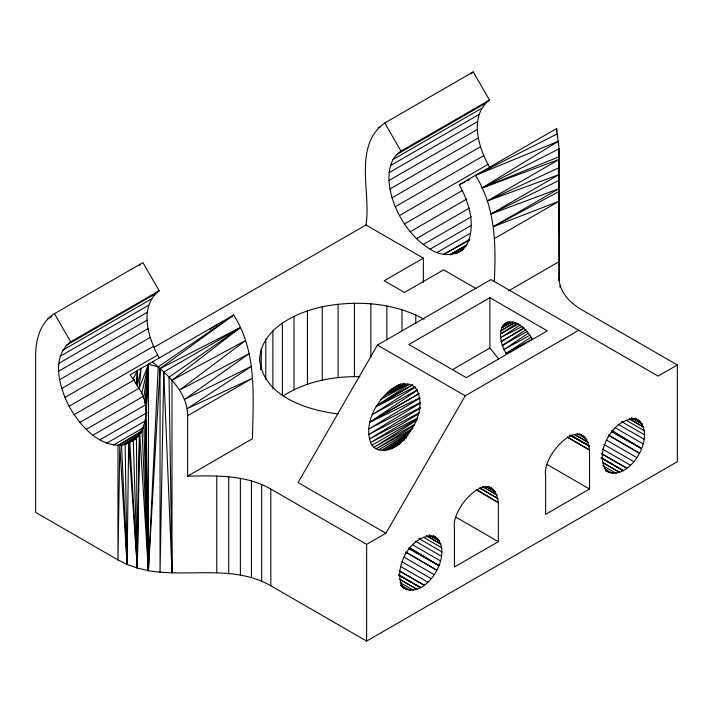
<?xml version="1.0" encoding="UTF-8"?>
<svg xmlns="http://www.w3.org/2000/svg" width="713" height="713" viewBox="0 0 713 713"><rect width="100%" height="100%" fill="white"/><g stroke="black" fill="none" stroke-linecap="round" stroke-linejoin="round"><path stroke-width="1.07" d="M559.144 278.462C559.473 292.348 570.222 303.07 581.523 309.665L677.35 364.985L677.35 461.703L366.634 641.094L270.806 585.774C233.311 564.322 188.909 577.548 148.384 570.685L148.464 364.2L158.224 366.892C172.626 379.557 187.581 395.26 187.635 415.688L187.635 476.132C215.629 475.678 245.646 474.608 270.806 489.056L366.634 544.375L385.885 533.262L465.25 395.795L578.733 330.279M558.457 144.561L556.63 128.545L459.261 184.765C468.593 201.743 475.5 222.804 468.191 241.769C462.095 257.108 442.14 257.42 430.126 249.167C411.472 237.714 398.585 218.436 392.061 197.813C387.658 182.483 385.956 161.254 400.991 151.12L489.475 100.034L473.236 71.906L384.753 122.992C352.748 145.666 371.393 193.49 365.956 224.987L153.999 347.356M558.635 234.541L558.983 148.892L558.466 141.227L475.5 175.389C495.633 207.608 496.07 244.684 494.296 281.492M556.603 131.887L556.63 128.545M146.147 414.814L148.464 364.2L139.088 388.603L133.055 378.915L137.413 370.582L137.315 385.573L141.076 368.461L139.088 388.603C152.448 407.488 146.566 440.331 121.531 445.206C97.726 446.383 79.856 425.126 69.099 406.25C59.348 387.284 50.614 357.151 70.685 341.821L159.168 290.735L142.93 262.607L54.446 313.693C40.365 322.267 35.721 339.691 35.65 355.234L35.65 512.397L117.966 559.928L127.083 564.42L137.306 568.038L148.384 570.685L160.051 368.594L233.686 315.003C257.268 351.874 253.168 397.096 252.473 438.691L187.635 476.132M557.504 137.065L557.539 133.732L475.5 175.389M135.363 438.967L128.652 442.871L127.083 564.42L119.784 445.34L117.966 559.928L117.966 445.473L142.493 430.429M163.74 372.008L160.051 572.307L160.051 368.594L240.219 327.615L172.002 380.243L172.002 572.851L163.74 372.008L240.219 327.615L169.034 377.177L172.002 572.851M159.257 357.962C148.268 338.63 138.384 306.982 159.168 290.735M490.125 168.197C478.753 148.732 468.441 116.602 489.475 100.034M128.652 442.871L137.306 568.038L139.712 433.335L148.384 570.685L158.224 366.892L152.555 361.839M146.085 410.251L148.464 364.2L141.691 393.852M145.47 405.59L148.464 364.2L143.625 398.745M145.051 403.629L148.464 364.2M136.228 383.701L137.413 370.582M435.393 536.862C412.542 530.98 392.016 567.833 402.551 586.442L400.626 585.337L404.699 588.555L402.774 587.441C426.338 602.155 456.89 549.563 433.468 535.748M638.037 419.868C614.945 413.522 591.763 454.439 607.342 471.56L605.417 470.446C629.24 485.357 660.416 431.124 635.149 418.201M259.559 361.286C259.969 329.014 295.075 312.838 322.267 306.768C356.259 300.075 393.416 302.357 424.182 319.29M677.35 364.985L658.099 376.099L490.918 279.576L377.435 345.101L298.07 482.567L385.885 533.262M392.132 448.183L400.768 443.13L396.918 445.375C412.782 433.085 426.632 408.95 416.535 389.28C410.626 380.983 398.638 383.79 391.731 389.111C376.25 401.071 363.995 422.782 370.546 442.515C375.216 453.762 390.136 451.409 397.845 444.894M138.848 265.771L140.479 264.505M470.785 73.804L473.236 71.906M158.224 366.892L233.686 315.003L130.087 374.815L133.055 378.915M526.06 329.566L502.326 345.564L505.998 353.407L532.112 339.183M417.372 390.225L369.851 422.06L418.415 394.013M528.502 333.069L503.948 349.548L530.142 335.092M517.077 323.185L500.392 334.076L501.177 341.589L502.326 345.564L527.192 331.322M409.503 384.227L376.945 405.439L412.595 384.779M209.096 329.771L217.438 324.379M505.998 353.407L531.221 337.124M520.187 325.066L500.526 337.721L522.094 326.554M415.759 386.883L372.213 414.672L417.248 389.958M417.043 420.073L373.977 447.292L414.681 424.378M409.253 432.898L381.277 450.464L407.907 435.082M558.466 141.227L482.041 188L559.144 159.436L487.3 200.959L559.144 174.56L491.159 213.918L559.144 188.597L493.503 226.582L559.144 201.191L494.296 238.632M420.242 403.068L368.63 434.618L420.492 407.426M414.137 425.688L376.09 448.834L412.925 428.566M407.087 436.641L384.334 450.473L406.508 437.818M523.921 327.793L501.177 341.589L524.055 328.408M420.688 407.881L369.334 439.039L419.271 412.8M511.061 322.205L501.694 327.864L500.392 334.076L518.636 323.907M420.037 398.068L368.666 429.066L420.002 402.738M139.632 434.591L121.531 445.206L127.083 564.42L125.114 444.333L138.331 436.383M508.761 322.089L503.084 325.476L501.694 327.864L513.396 321.679M412.756 384.806L376.09 406.722L414.538 387.034M460.848 251.029L462.764 249.915M418.709 413.879L370.546 442.515L417.355 418.139M402.23 441.294L387.952 449.787L401.455 442.069M514.082 322.909L500.784 330.761L515.223 322.454M466.257 245.201L450.055 254.737L465.509 246.163M378.487 449.894L410.688 430.91M397.052 386.098L400.884 383.87M129.819 442.247L135.559 438.905L129.819 442.247L137.306 568.038L139.293 433.896L141.219 432.809M401.838 384.022L388.389 391.847L403.041 384.04M404.369 384.129L384.271 395.831L406.927 384.155M419.36 393.478L369.762 422.346L419.939 397.783M392.685 388.549L399.859 384.476M47.905 318.756L51.755 316.536M378.211 128.055L380.136 126.95M66.22 345.35L154.703 294.264M396.526 154.65L485.009 103.563M62.699 350.208L151.183 299.121M393.006 159.507L481.489 108.421M60.231 356.25L148.714 305.164M390.537 165.55L479.02 114.463M58.876 363.318L147.359 312.232M389.182 172.617L477.665 121.531M58.68 371.206L147.172 320.11M388.986 180.505L477.478 129.409M59.651 379.681L148.135 328.595M389.958 188.981L478.441 137.894M61.755 388.514L150.238 337.427M392.061 197.813L480.544 146.726M64.928 397.453L153.42 346.366M395.243 206.752L483.726 155.666M69.099 406.25L157.582 355.163M399.405 215.549L487.888 164.462M74.134 414.654L134.721 379.664M404.44 223.953L462.149 190.629M79.892 422.417L139.525 387.988M410.198 231.716L466.944 198.954M86.211 429.333L142.957 396.571M416.517 238.632L469.421 208.098M92.922 435.206L145.817 404.663M423.228 244.506L471.32 216.743M99.82 439.868L146.949 412.658M430.126 249.167L471.489 225.281M423.37 282.437L423.37 258.133L384.191 280.753L404.458 292.455L443.638 269.835L476.132 288.596M106.718 443.174L146.156 420.412M437.024 252.473L470.696 233.044M113.429 445.055L143.242 427.836M469.707 239.354L443.736 254.354L469.903 240.103M463.459 249.194L455.821 253.614L463.53 249.176M187.635 415.688L252.473 378.246L187.064 408.718L251.689 366.197L184.515 399.467L249.336 353.532L179.667 389.993L245.486 340.564L172.002 380.243M283.266 395.858C305.895 381.428 333.354 376.09 359.913 376.687M489.902 297.713L408.852 344.513L466.266 377.658L547.326 330.859L489.902 297.713L489.902 348.051L498.788 359.102M508.601 290.824L559.144 261.644M452.719 369.521L489.902 348.051M372.088 445.153L416.793 419.351M498.351 541.648L454.439 566.995L454.439 528.003C450.607 507.433 492.558 463.147 498.351 502.647L498.351 541.648L455.972 517.183M589.535 489.002L545.632 514.349L545.632 475.348C541.791 454.787 583.751 410.501 589.535 450.001L589.535 489.002L547.254 464.591M125.114 444.333L136.575 437.737M136.165 438.299L133.278 439.966L137.306 568.038L136.45 437.167L138.375 436.08M466.391 245.388L450.055 254.737L465.607 246.056M117.966 445.473L141.014 432.426M381.045 399.387L408.121 384.102M509.733 321.759L503.084 325.476L507.763 322.035L504.92 323.666C516.346 317.82 527.335 330.342 532.308 339.477M391.731 389.111L398.362 385.403M386.455 393.424L404.03 383.781M493.503 226.582L559.144 191.458M558.983 148.892L482.041 188L559.144 156.735L558.983 148.892L559.09 280.298M459.261 184.765L465.233 181.77M467.22 180.772L469.207 179.774M491.159 213.918L559.144 180.389M487.3 200.959L559.144 167.689M338.399 413.968C306.831 410.216 261.742 395.867 259.559 357.953M569.821 435.215L589.241 446.008L571.104 435.233M611.415 431.677L641.433 448.522L611.977 430.688M408.781 548.671L438.789 565.516L409.333 547.682M600.988 458.094L623.314 470.669L601.353 457.639M399.316 575.641L420.67 587.664L398.71 574.633M569.91 435.046L589.241 446.008L571.006 435.402M601.754 453.887L626.905 468.245L601.879 453.798M479.751 488.209L498.048 498.654L479.956 487.852M400.082 571.434L424.262 585.239L399.235 570.792M487.968 486.462L493.717 489.751M486.034 486.578L495.704 492.113L486.114 486.507M580.534 434.342L582.45 435.447M365.956 224.987L423.37 258.133M634.641 418.281L640.417 421.615M629.214 418.825L643.661 427.167L629.303 418.763M626.13 420.242L644.418 430.795M621.469 421.535L644.57 434.877M618.118 424.262L644.115 439.27M615.141 427.747L643.055 443.869M612.547 431.855L641.433 448.522L611.95 430.759M608.483 435.331L639.285 453.111L608.635 435.019M606.834 440.277L636.682 457.505M603.849 444.333L633.688 461.561M579.143 433.78L584.91 437.105M586.888 439.466L577.28 433.843M602.485 449.056L630.399 465.179M570.944 435.447L589.241 446.008M567.441 437.247L589.535 450.001L567.441 437.176M601.175 457.889L623.314 470.669M602.387 462.389L619.713 472.398L602.396 462.309M602.743 465.58L616.228 473.361M604.268 468.539L612.939 473.548M606.095 470.714L609.945 472.933M377.435 345.101L465.25 395.795M482.781 486.81L497.157 495.107L482.861 486.623M476.195 489.858L498.351 502.647L476.551 489.385M432.96 535.837L437.773 538.609M426.579 535.82L441.017 544.162L426.659 535.757M423.486 537.237L441.775 547.789M418.825 538.529L441.926 551.871M415.483 541.256L441.472 556.265M412.497 544.741L440.411 560.864M408.95 548.288L438.789 565.516L409.307 547.753M405.84 552.325L436.641 570.106L405.991 552.014M404.2 557.272L434.039 574.5M402.168 561.88L431.044 578.555M400.804 566.612L427.755 582.173M398.531 574.883L420.67 587.664M399.743 579.384L417.078 589.393L399.752 579.304M400.109 582.574L413.585 590.355M400.67 584.981L410.296 590.542M400.626 585.328L402.551 586.442M403.451 587.708L407.301 589.927M384.753 122.992L400.991 151.12M54.446 313.693L70.685 341.821M142.012 429.698L148.384 570.685L146.049 415.724M143.839 425.786L148.384 570.685L145.657 419.289M145.158 421.633L148.384 570.685M557.539 133.732L557.557 137.065M560.079 285.369L560.079 287.589M559.144 156.735L559.144 280.69M415.795 314.843L415.795 323.738M401.98 309.7L401.98 330.805M386.856 305.975L386.856 339.299M370.858 303.774L370.858 357.097M366.634 544.375L366.634 641.094M354.441 303.168L354.441 376.491M338.087 304.175L338.087 377.498M322.267 306.768L322.267 380.082M307.428 310.859L307.428 384.173M293.997 316.34L293.997 389.654M282.375 323.051L282.375 395.26M272.874 330.805L272.874 388.567M270.806 489.056L270.806 585.774M265.789 339.37L265.789 379.361M261.689 484.555L261.689 581.273M261.306 348.505L261.306 369.61M260.61 367.427L260.61 369.646M251.466 480.936L251.466 577.655M240.388 478.289L240.388 575.008M228.721 476.676L228.721 573.395M216.77 476.132L216.77 572.851M404.111 439.957L402.194 441.062L404.119 439.992M642.315 424.075L631.7 417.987L642.315 424.075M588.35 442.461L574.892 434.743L588.35 442.461M439.671 541.069L429.057 534.982L439.671 541.069M491.266 488.093L488.387 486.426L491.266 488.093"/></g></svg>
